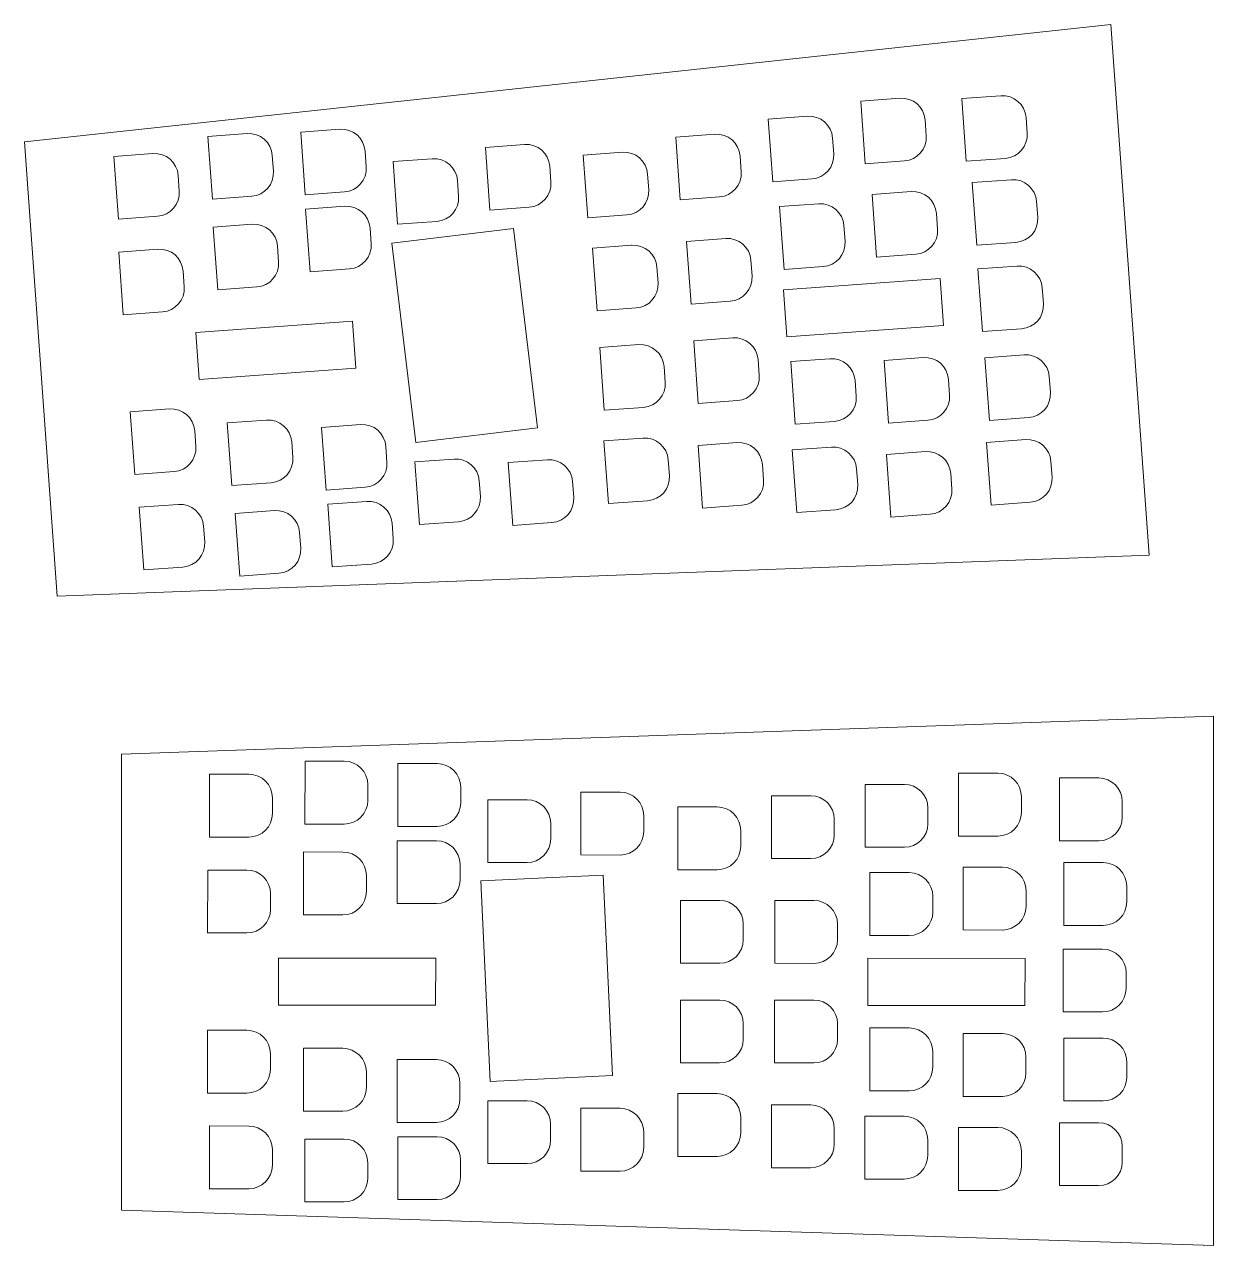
# Model space of a CAD drawing. Header units: millimetres. Extents: x -516 to 436, y -130 to 992.
# Drawn here: x 360.4 to 436.1, y 439.9 to 517.7 of the extents above; entities that cross this region are included whole.
import ezdxf

# ---------------------------------------------------------------- set-up
doc = ezdxf.new("R2010")
doc.units = ezdxf.units.MM

msp = doc.modelspace()

# ---------------------------------------------------------------- linework, layer by layer
at = {"color": 7, "linetype": 'Continuous', "lineweight": 15}
for p, q in [((360.419, 510.201), (429.577, 517.671)), ((429.577, 517.671), (432.022, 483.887)), ((413.66, 512.795), (416.154, 512.976)), ((420.084, 512.955), (422.577, 513.136)), ((413.949, 508.806), (413.66, 512.795)), ((420.373, 508.966), (420.084, 512.955)), ((407.771, 511.649), (410.264, 511.829)), ((408.059, 507.659), (407.771, 511.649)), ((417.758, 511.588), (417.83, 510.59)), ((424.182, 511.748), (424.254, 510.75)), ((372.103, 510.542), (374.597, 510.723)), ((378.011, 510.815), (380.505, 510.995)), ((378.3, 506.825), (378.011, 510.815)), ((401.881, 510.502), (404.375, 510.683)), ((362.511, 481.291), (360.419, 510.201)), ((372.392, 506.553), (372.103, 510.542)), ((389.767, 509.848), (392.26, 510.028)), ((402.17, 506.513), (401.881, 510.502)), ((411.869, 510.441), (411.941, 509.444)), ((366.109, 509.272), (368.603, 509.452)), ((366.398, 505.282), (366.109, 509.272)), ((376.201, 509.335), (376.273, 508.337)), ((382.109, 509.607), (382.181, 508.61)), ((383.89, 508.941), (386.384, 509.121)), ((390.056, 505.858), (389.767, 509.848)), ((395.992, 509.356), (398.485, 509.536)), ((396.28, 505.366), (395.992, 509.356)), ((405.979, 509.295), (406.051, 508.297)), ((422.866, 509.146), (420.373, 508.966)), ((384.179, 504.951), (383.89, 508.941)), ((393.865, 508.641), (393.937, 507.643)), ((416.442, 508.986), (413.949, 508.806)), ((370.207, 508.064), (370.279, 507.067)), ((387.988, 507.734), (388.06, 506.736)), ((400.09, 508.148), (400.162, 507.151)), ((410.553, 507.84), (408.059, 507.659)), ((420.757, 507.604), (423.25, 507.784)), ((421.046, 503.614), (420.757, 507.604)), ((380.793, 507.006), (378.3, 506.825)), ((414.383, 506.85), (416.876, 507.031)), ((414.671, 502.861), (414.383, 506.85)), ((374.886, 506.733), (372.392, 506.553)), ((378.323, 505.916), (380.817, 506.097)), ((392.549, 506.039), (390.056, 505.858)), ((404.663, 506.693), (402.17, 506.513)), ((408.49, 506.072), (410.983, 506.252)), ((408.779, 502.082), (408.49, 506.072)), ((424.855, 506.396), (424.927, 505.399)), ((368.892, 505.463), (366.398, 505.282)), ((378.612, 501.927), (378.323, 505.916)), ((398.774, 505.547), (396.28, 505.366)), ((418.48, 505.643), (418.553, 504.645)), ((372.434, 504.77), (374.928, 504.95)), ((372.723, 500.78), (372.434, 504.77)), ((382.421, 504.709), (382.493, 503.712)), ((383.819, 503.75), (391.551, 504.677)), ((386.673, 505.132), (384.179, 504.951)), ((391.551, 504.677), (393.071, 491.999)), ((412.588, 504.864), (412.66, 503.867)), ((385.339, 491.072), (383.819, 503.75)), ((402.567, 503.865), (405.061, 504.045)), ((402.856, 499.875), (402.567, 503.865)), ((423.539, 503.795), (421.046, 503.614)), ((366.425, 503.181), (368.919, 503.362)), ((366.714, 499.192), (366.425, 503.181)), ((376.532, 503.562), (376.604, 502.565)), ((396.583, 503.432), (399.076, 503.612)), ((396.871, 499.442), (396.583, 503.432)), ((417.165, 503.041), (414.671, 502.861)), ((381.106, 502.107), (378.612, 501.927)), ((400.681, 502.224), (400.753, 501.227)), ((406.665, 502.657), (406.737, 501.66)), ((411.272, 502.263), (408.779, 502.082)), ((421.117, 502.107), (423.61, 502.288)), ((421.406, 498.118), (421.117, 502.107)), ((370.523, 501.974), (370.595, 500.977)), ((408.741, 500.778), (418.714, 501.503)), ((418.714, 501.503), (418.932, 498.511)), ((375.216, 500.961), (372.723, 500.78)), ((408.958, 497.786), (408.741, 500.778)), ((425.215, 500.9), (425.287, 499.902)), ((405.349, 500.056), (402.856, 499.875)), ((369.207, 499.372), (366.714, 499.192)), ((399.365, 499.623), (396.871, 499.442)), ((371.323, 498.059), (381.297, 498.784)), ((381.297, 498.784), (381.514, 495.791)), ((418.932, 498.511), (408.958, 497.786)), ((423.899, 498.298), (421.406, 498.118)), ((371.54, 495.067), (371.323, 498.059)), ((403.025, 497.542), (405.518, 497.723)), ((403.313, 493.553), (403.025, 497.542)), ((397.04, 497.109), (399.534, 497.29)), ((397.329, 493.12), (397.04, 497.109)), ((401.138, 495.902), (401.21, 494.904)), ((407.123, 496.335), (407.195, 495.337)), ((409.203, 496.211), (411.697, 496.391)), ((409.492, 492.221), (409.203, 496.211)), ((415.147, 496.289), (417.64, 496.469)), ((415.435, 492.299), (415.147, 496.289)), ((421.563, 496.461), (424.057, 496.641)), ((421.852, 492.471), (421.563, 496.461)), ((381.514, 495.791), (371.54, 495.067)), ((425.661, 495.253), (425.733, 494.256)), ((413.301, 495.003), (413.373, 494.006)), ((419.245, 495.082), (419.317, 494.084)), ((405.807, 493.733), (403.313, 493.553)), ((367.161, 493.015), (369.654, 493.196)), ((367.45, 489.026), (367.161, 493.015)), ((399.822, 493.3), (397.329, 493.12)), ((373.336, 492.308), (375.829, 492.489)), ((373.624, 488.319), (373.336, 492.308)), ((379.329, 492.022), (381.822, 492.202)), ((379.618, 488.032), (379.329, 492.022)), ((393.071, 491.999), (385.339, 491.072)), ((411.986, 492.402), (409.492, 492.221)), ((417.929, 492.48), (415.435, 492.299)), ((424.345, 492.652), (421.852, 492.471)), ((371.259, 491.808), (371.331, 490.811)), ((397.308, 491.162), (399.802, 491.342)), ((421.668, 491.068), (424.161, 491.249)), ((377.434, 491.101), (377.506, 490.104)), ((383.427, 490.814), (383.499, 489.817)), ((397.597, 487.172), (397.308, 491.162)), ((403.301, 490.875), (405.795, 491.056)), ((403.59, 486.886), (403.301, 490.875)), ((409.295, 490.589), (411.788, 490.769)), ((409.583, 486.599), (409.295, 490.589)), ((415.288, 490.302), (417.781, 490.482)), ((421.956, 487.079), (421.668, 491.068)), ((385.273, 489.83), (387.767, 490.01)), ((385.562, 485.84), (385.273, 489.83)), ((391.219, 489.779), (393.713, 489.959)), ((391.508, 485.789), (391.219, 489.779)), ((401.406, 489.954), (401.478, 488.957)), ((407.399, 489.668), (407.471, 488.67)), ((415.576, 486.312), (415.288, 490.302)), ((425.765, 489.861), (425.838, 488.864)), ((369.943, 489.206), (367.45, 489.026)), ((413.392, 489.381), (413.465, 488.384)), ((419.386, 489.095), (419.458, 488.097)), ((376.118, 488.499), (373.624, 488.319)), ((382.111, 488.213), (379.618, 488.032)), ((389.371, 488.623), (389.443, 487.625)), ((395.317, 488.571), (395.389, 487.574)), ((400.09, 487.353), (397.597, 487.172)), ((367.725, 486.943), (370.219, 487.123)), ((368.014, 482.953), (367.725, 486.943)), ((373.84, 486.549), (376.333, 486.729)), ((374.128, 482.559), (373.84, 486.549)), ((379.725, 487.129), (382.218, 487.31)), ((380.014, 483.14), (379.725, 487.129)), ((406.084, 487.066), (403.59, 486.886)), ((412.077, 486.779), (409.583, 486.599)), ((424.45, 487.259), (421.956, 487.079)), ((383.823, 485.922), (383.895, 484.925)), ((388.055, 486.021), (385.562, 485.84)), ((394.001, 485.969), (391.508, 485.789)), ((418.07, 486.493), (415.576, 486.312)), ((371.823, 485.736), (371.895, 484.738)), ((377.938, 485.341), (378.01, 484.344)), ((432.022, 483.887), (362.511, 481.291)), ((370.507, 483.134), (368.014, 482.953)), ((376.622, 482.739), (374.128, 482.559)), ((382.507, 483.32), (380.014, 483.14)), ((366.603, 471.234), (436.12, 473.641)), ((436.12, 473.641), (436.11, 439.948)), ((366.595, 442.208), (366.603, 471.234)), ((378.28, 466.78), (378.281, 470.78)), ((378.281, 470.78), (380.781, 470.779)), ((384.192, 466.624), (384.193, 470.624)), ((384.193, 470.624), (386.693, 470.623)), ((372.21, 465.947), (372.211, 469.947)), ((372.211, 469.947), (374.711, 469.946)), ((419.891, 466.016), (419.892, 470.016)), ((419.892, 470.016), (422.392, 470.015)), ((426.309, 465.71), (426.31, 469.71)), ((426.31, 469.71), (428.81, 469.709)), ((382.281, 469.279), (382.28, 468.279)), ((388.193, 469.123), (388.192, 468.123)), ((395.847, 464.808), (395.848, 468.808)), ((395.848, 468.808), (398.348, 468.807)), ((413.934, 465.299), (413.935, 469.299)), ((413.935, 469.299), (416.435, 469.298)), ((376.21, 468.446), (376.21, 467.446)), ((389.92, 464.329), (389.921, 468.329)), ((389.921, 468.329), (392.421, 468.328)), ((407.977, 464.582), (407.978, 468.582)), ((407.978, 468.582), (410.478, 468.581)), ((423.891, 468.514), (423.891, 467.514)), ((430.31, 468.209), (430.31, 467.209)), ((399.847, 467.306), (399.847, 466.306)), ((402.019, 463.866), (402.021, 467.866)), ((402.021, 467.866), (404.521, 467.865)), ((417.934, 467.798), (417.934, 466.798)), ((380.78, 466.779), (378.28, 466.78)), ((386.692, 466.623), (384.192, 466.624)), ((393.921, 466.828), (393.92, 465.828)), ((406.02, 466.364), (406.02, 465.364)), ((411.977, 467.081), (411.977, 466.081)), ((374.71, 465.946), (372.21, 465.947)), ((384.148, 461.716), (384.15, 465.716)), ((384.15, 465.716), (386.65, 465.715)), ((422.391, 466.015), (419.891, 466.016)), ((428.809, 465.709), (426.309, 465.71)), ((378.191, 460.999), (378.192, 464.999)), ((378.192, 464.999), (380.692, 464.998)), ((398.347, 464.807), (395.847, 464.808)), ((416.434, 465.298), (413.934, 465.299)), ((388.149, 464.214), (388.149, 463.214)), ((392.42, 464.328), (389.92, 464.329)), ((410.477, 464.581), (407.977, 464.582)), ((420.18, 460.034), (420.181, 464.034)), ((420.181, 464.034), (422.681, 464.033)), ((426.593, 460.324), (426.594, 464.324)), ((426.594, 464.324), (429.094, 464.323)), ((372.083, 459.85), (372.085, 463.85)), ((372.085, 463.85), (374.585, 463.849)), ((382.192, 463.498), (382.192, 462.498)), ((389.474, 463.156), (397.253, 463.521)), ((397.253, 463.521), (397.85, 450.766)), ((404.52, 463.865), (402.019, 463.866)), ((414.247, 459.685), (414.248, 463.685)), ((414.248, 463.685), (416.748, 463.684)), ((390.071, 450.402), (389.474, 463.156)), ((424.181, 462.533), (424.181, 461.533)), ((430.593, 462.822), (430.593, 461.822)), ((376.084, 462.349), (376.084, 461.349)), ((386.648, 461.715), (384.148, 461.716)), ((402.18, 457.914), (402.181, 461.914)), ((402.181, 461.914), (404.681, 461.914)), ((408.18, 457.913), (408.181, 461.913)), ((408.181, 461.913), (410.681, 461.912)), ((418.247, 462.183), (418.247, 461.183)), ((380.691, 460.998), (378.191, 460.999)), ((406.18, 460.413), (406.18, 459.413)), ((412.18, 460.412), (412.18, 459.412)), ((429.093, 460.323), (426.593, 460.324)), ((374.583, 459.849), (372.083, 459.85)), ((416.747, 459.684), (414.247, 459.685)), ((422.68, 460.033), (420.18, 460.034)), ((426.553, 454.815), (426.554, 458.815)), ((426.554, 458.815), (429.054, 458.815)), ((376.598, 455.245), (376.599, 458.245)), ((376.599, 458.245), (386.599, 458.242)), ((386.599, 458.242), (386.598, 455.242)), ((404.68, 457.914), (402.18, 457.914)), ((410.68, 457.912), (408.18, 457.913)), ((414.115, 455.233), (414.116, 458.233)), ((414.116, 458.233), (424.116, 458.23)), ((424.116, 458.23), (424.115, 455.23)), ((430.554, 457.314), (430.554, 456.314)), ((402.178, 451.575), (402.179, 455.575)), ((402.179, 455.575), (404.679, 455.574)), ((408.178, 451.573), (408.179, 455.573)), ((408.179, 455.573), (410.679, 455.573)), ((386.598, 455.242), (376.598, 455.245)), ((424.115, 455.23), (414.115, 455.233)), ((429.053, 454.815), (426.553, 454.815)), ((406.179, 454.074), (406.178, 453.074)), ((412.179, 454.072), (412.178, 453.072)), ((372.08, 449.657), (372.082, 453.657)), ((372.082, 453.657), (374.581, 453.657)), ((414.244, 449.798), (414.245, 453.798)), ((414.245, 453.798), (416.745, 453.797)), ((420.177, 449.445), (420.178, 453.445)), ((420.178, 453.445), (422.678, 453.444)), ((426.589, 449.152), (426.59, 453.152)), ((426.59, 453.152), (429.09, 453.151)), ((378.188, 448.505), (378.189, 452.505)), ((378.189, 452.505), (380.689, 452.504)), ((376.081, 452.156), (376.081, 451.156)), ((384.144, 447.785), (384.145, 451.785)), ((384.145, 451.785), (386.645, 451.784)), ((404.678, 451.574), (402.178, 451.575)), ((410.678, 451.573), (408.178, 451.573)), ((418.245, 452.297), (418.244, 451.297)), ((424.178, 451.944), (424.178, 450.944)), ((430.59, 451.65), (430.59, 450.65)), ((382.188, 451.004), (382.188, 450.004)), ((388.145, 450.284), (388.145, 449.284)), ((397.85, 450.766), (390.071, 450.402)), ((374.58, 449.657), (372.08, 449.657)), ((402.014, 445.624), (402.015, 449.624)), ((402.015, 449.624), (404.515, 449.623)), ((416.744, 449.797), (414.244, 449.798)), ((422.677, 449.444), (420.177, 449.445)), ((380.688, 448.504), (378.188, 448.505)), ((389.914, 445.168), (389.915, 449.168)), ((389.915, 449.168), (392.415, 449.167)), ((395.841, 444.686), (395.842, 448.686)), ((395.842, 448.686), (398.342, 448.685)), ((407.971, 444.904), (407.972, 448.904)), ((407.972, 448.904), (410.472, 448.903)), ((429.089, 449.151), (426.589, 449.152)), ((386.644, 447.784), (384.144, 447.785)), ((406.015, 448.123), (406.015, 447.123)), ((413.927, 444.184), (413.929, 448.184)), ((413.929, 448.184), (416.429, 448.183)), ((426.303, 443.766), (426.304, 447.766)), ((426.304, 447.766), (428.804, 447.765)), ((372.203, 443.56), (372.204, 447.56)), ((372.204, 447.56), (374.704, 447.559)), ((393.915, 447.667), (393.915, 446.667)), ((399.842, 447.184), (399.841, 446.184)), ((411.971, 447.403), (411.971, 446.403)), ((419.884, 443.464), (419.885, 447.464)), ((419.885, 447.464), (422.385, 447.463)), ((378.273, 442.724), (378.274, 446.724)), ((378.274, 446.724), (380.774, 446.723)), ((384.185, 442.876), (384.186, 446.876)), ((384.186, 446.876), (386.686, 446.876)), ((417.928, 446.683), (417.928, 445.683)), ((430.303, 446.264), (430.303, 445.264)), ((376.204, 446.059), (376.203, 445.059)), ((388.186, 445.375), (388.185, 444.375)), ((404.514, 445.623), (402.014, 445.624)), ((423.885, 445.962), (423.884, 444.962)), ((382.274, 445.222), (382.273, 444.222)), ((392.414, 445.167), (389.914, 445.168)), ((398.341, 444.685), (395.841, 444.686)), ((410.471, 444.903), (407.971, 444.904)), ((416.427, 444.183), (413.927, 444.184)), ((374.703, 443.559), (372.203, 443.56)), ((422.384, 443.463), (419.884, 443.464)), ((428.803, 443.765), (426.303, 443.766)), ((380.773, 442.723), (378.273, 442.724)), ((386.685, 442.876), (384.185, 442.876)), ((436.11, 439.948), (366.595, 442.208))]:
    msp.add_line(p, q, dxfattribs=at)
for centre, start, end in [((416.262, 511.479), 4.13868, 94.13868), ((422.686, 511.639), 4.13868, 94.13868), ((410.372, 510.333), 4.13868, 94.13868), ((374.705, 509.227), 4.13868, 94.13868), ((380.613, 509.499), 4.13868, 94.13868), ((404.483, 509.187), 4.13868, 94.13868), ((422.758, 510.642), 274.13868, 4.13868), ((392.369, 508.532), 4.13868, 94.13868), ((416.334, 510.482), 274.13868, 4.13868), ((368.711, 507.956), 4.13868, 94.13868), ((386.492, 507.625), 4.13868, 94.13868), ((398.594, 508.04), 4.13868, 94.13868), ((410.445, 509.336), 274.13868, 4.13868), ((374.777, 508.229), 274.13868, 4.13868), ((380.685, 508.502), 274.13868, 4.13868), ((392.441, 507.535), 274.13868, 4.13868), ((404.555, 508.189), 274.13868, 4.13868), ((423.359, 506.288), 4.13868, 94.13868), ((368.783, 506.959), 274.13868, 4.13868), ((398.666, 507.043), 274.13868, 4.13868), ((416.984, 505.534), 4.13868, 94.13868), ((380.925, 504.601), 4.13868, 94.13868), ((386.564, 506.628), 274.13868, 4.13868), ((411.092, 504.756), 4.13868, 94.13868), ((423.431, 505.291), 274.13868, 4.13868), ((375.036, 503.454), 4.13868, 94.13868), ((417.056, 504.537), 274.13868, 4.13868), ((380.997, 503.603), 274.13868, 4.13868), ((405.169, 502.549), 4.13868, 94.13868), ((411.164, 503.759), 274.13868, 4.13868), ((369.027, 501.866), 4.13868, 94.13868), ((399.185, 502.116), 4.13868, 94.13868), ((375.108, 502.457), 274.13868, 4.13868), ((423.719, 500.792), 4.13868, 94.13868), ((405.241, 501.552), 274.13868, 4.13868), ((369.099, 500.868), 274.13868, 4.13868), ((399.257, 501.119), 274.13868, 4.13868), ((423.791, 499.794), 274.13868, 4.13868), ((405.626, 496.226), 4.13868, 94.13868), ((399.642, 495.793), 4.13868, 94.13868), ((411.805, 494.895), 4.13868, 94.13868), ((417.748, 494.973), 4.13868, 94.13868), ((424.165, 495.145), 4.13868, 94.13868), ((405.699, 495.229), 274.13868, 4.13868), ((399.714, 494.796), 274.13868, 4.13868), ((411.877, 493.898), 274.13868, 4.13868), ((417.821, 493.976), 274.13868, 4.13868), ((424.237, 494.148), 274.13868, 4.13868), ((369.763, 491.7), 4.13868, 94.13868), ((375.937, 490.993), 4.13868, 94.13868), ((381.931, 490.706), 4.13868, 94.13868), ((399.91, 489.846), 4.13868, 94.13868), ((424.269, 489.753), 4.13868, 94.13868), ((369.835, 490.702), 274.13868, 4.13868), ((405.903, 489.56), 4.13868, 94.13868), ((411.896, 489.273), 4.13868, 94.13868), ((417.889, 488.986), 4.13868, 94.13868), ((376.01, 489.995), 274.13868, 4.13868), ((382.003, 489.709), 274.13868, 4.13868), ((387.875, 488.514), 4.13868, 94.13868), ((393.821, 488.463), 4.13868, 94.13868), ((399.982, 488.849), 274.13868, 4.13868), ((405.975, 488.562), 274.13868, 4.13868), ((411.969, 488.276), 274.13868, 4.13868), ((424.342, 488.755), 274.13868, 4.13868), ((387.947, 487.517), 274.13868, 4.13868), ((393.893, 487.465), 274.13868, 4.13868), ((417.962, 487.989), 274.13868, 4.13868), ((370.327, 485.627), 4.13868, 94.13868), ((376.441, 485.233), 4.13868, 94.13868), ((382.327, 485.814), 4.13868, 94.13868), ((370.399, 484.63), 274.13868, 4.13868), ((376.514, 484.236), 274.13868, 4.13868), ((382.399, 484.816), 274.13868, 4.13868), ((380.781, 469.279), 359.98313, 89.98313), ((386.693, 469.123), 359.98313, 89.98313), ((374.71, 468.446), 359.98313, 89.98313), ((422.391, 468.515), 359.98313, 89.98313), ((428.81, 468.209), 359.98313, 89.98313), ((398.347, 467.307), 359.98313, 89.98313), ((416.434, 467.798), 359.98313, 89.98313), ((380.78, 468.279), 269.98313, 359.98313), ((386.692, 468.123), 269.98313, 359.98313), ((392.421, 466.828), 359.98313, 89.98313), ((410.477, 467.081), 359.98313, 89.98313), ((374.71, 467.446), 269.98313, 359.98313), ((404.52, 466.365), 359.98313, 89.98313), ((422.391, 467.515), 269.98313, 359.98313), ((428.81, 467.209), 269.98313, 359.98313), ((416.434, 466.798), 269.98313, 359.98313), ((386.649, 464.215), 359.98313, 89.98313), ((392.42, 465.828), 269.98313, 359.98313), ((398.347, 466.307), 269.98313, 359.98313), ((410.477, 466.081), 269.98313, 359.98313), ((380.692, 463.498), 359.98313, 89.98313), ((404.52, 465.365), 269.98313, 359.98313), ((422.681, 462.533), 359.98313, 89.98313), ((429.093, 462.823), 359.98313, 89.98313), ((374.584, 462.349), 359.98313, 89.98313), ((416.747, 462.184), 359.98313, 89.98313), ((380.692, 462.498), 269.98313, 359.98313), ((386.649, 463.215), 269.98313, 359.98313), ((404.68, 460.414), 359.98313, 89.98313), ((410.68, 460.412), 359.98313, 89.98313), ((429.093, 461.823), 269.98313, 359.98313), ((374.584, 461.349), 269.98313, 359.98313), ((416.747, 461.184), 269.98313, 359.98313), ((422.681, 461.533), 269.98313, 359.98313), ((404.68, 459.414), 269.98313, 359.98313), ((410.68, 459.412), 269.98313, 359.98313), ((429.054, 457.315), 359.98313, 89.98313), ((429.054, 456.315), 269.98313, 359.98313), ((404.679, 454.074), 359.98313, 89.98313), ((410.679, 454.073), 359.98313, 89.98313), ((374.581, 452.157), 359.98313, 89.98313), ((416.745, 452.297), 359.98313, 89.98313), ((422.678, 451.944), 359.98313, 89.98313), ((429.09, 451.651), 359.98313, 89.98313), ((380.688, 451.004), 359.98313, 89.98313), ((404.678, 453.074), 269.98313, 359.98313), ((410.678, 453.073), 269.98313, 359.98313), ((386.645, 450.284), 359.98313, 89.98313), ((374.581, 451.157), 269.98313, 359.98313), ((416.744, 451.297), 269.98313, 359.98313), ((422.678, 450.944), 269.98313, 359.98313), ((429.09, 450.651), 269.98313, 359.98313), ((380.688, 450.004), 269.98313, 359.98313), ((386.645, 449.284), 269.98313, 359.98313), ((404.515, 448.123), 359.98313, 89.98313), ((392.415, 447.667), 359.98313, 89.98313), ((398.341, 447.185), 359.98313, 89.98313), ((410.471, 447.403), 359.98313, 89.98313), ((416.428, 446.683), 359.98313, 89.98313), ((428.803, 446.265), 359.98313, 89.98313), ((374.704, 446.059), 359.98313, 89.98313), ((404.515, 447.123), 269.98313, 359.98313), ((422.385, 445.963), 359.98313, 89.98313), ((380.774, 445.223), 359.98313, 89.98313), ((386.686, 445.376), 359.98313, 89.98313), ((392.415, 446.667), 269.98313, 359.98313), ((398.341, 446.185), 269.98313, 359.98313), ((410.471, 446.403), 269.98313, 359.98313), ((416.428, 445.683), 269.98313, 359.98313), ((374.703, 445.059), 269.98313, 359.98313), ((422.384, 444.963), 269.98313, 359.98313), ((428.803, 445.265), 269.98313, 359.98313), ((380.773, 444.223), 269.98313, 359.98313), ((386.685, 444.376), 269.98313, 359.98313)]:
    msp.add_arc(centre, 1.5, start, end, dxfattribs=at)

doc.saveas('drawing.dxf')
